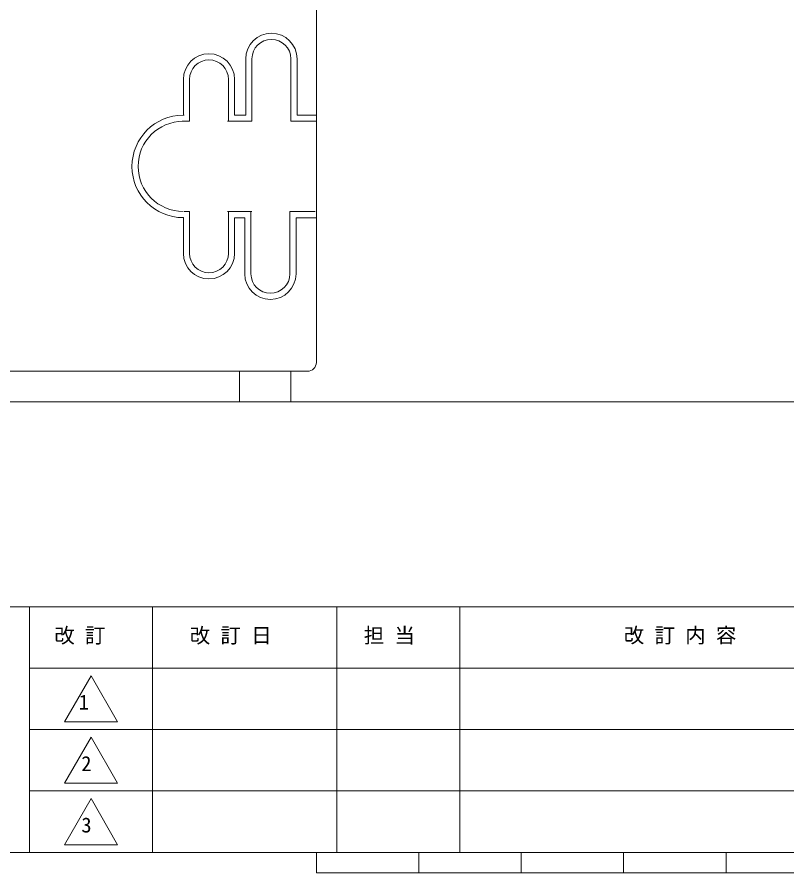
# Model space of a CAD drawing. Units: millimetres, scale not verified. Extents: x -203 to 203, y -143 to 143.
# Drawn here: x -79.2 to -4.1, y -140 to -56.4 of the extents above; entities that cross this region are included whole.
import ezdxf
from ezdxf.enums import TextEntityAlignment as Align

# ---------------------------------------------------------------- set-up
doc = ezdxf.new("R2010")
doc.units = ezdxf.units.MM
doc.header["$LTSCALE"] = 0.5
for name, color, linetype, lineweight in [('0-3_図面_FORMAT$03_TEXT', 7, 'Continuous', 18), ('0-4_図面_FORMAT$01_WAKU$OUT_LINE', 6, 'Continuous', 18), ('0-5_図面_FORMAT$01_WAKU$SUB_LINE', 7, 'Continuous', 18), ('0-8_DIMENSION_LINES$03_LINES', 7, 'Continuous', 18)]:
    doc.layers.add(name, color=color, linetype=linetype, lineweight=lineweight)
doc.styles.add('ＭＳ ゴシック', font='')
doc.styles.get('ＭＳ ゴシック').set_extended_font_data('MS Gothic')

msp = doc.modelspace()

# ---------------------------------------------------------------- linework, layer by layer
at = {"layer": '0-3_図面_FORMAT$03_TEXT'}
for p, q in [((-72, -120.75), (-74.5981, -125.25)), ((-69.4019, -125.25), (-72, -120.75)), ((-74.5981, -125.25), (-69.4019, -125.25)), ((-72, -126.75), (-74.5981, -131.25)), ((-69.4019, -131.25), (-72, -126.75)), ((-74.5981, -131.25), (-69.4019, -131.25)), ((-72, -132.75), (-74.5981, -137.25)), ((-69.4019, -137.25), (-72, -132.75)), ((-74.5981, -137.25), (-69.4019, -137.25))]:
    msp.add_line(p, q, dxfattribs=at)
at = {"layer": '0-4_図面_FORMAT$01_WAKU$OUT_LINE'}
for p, q in [((198, -114), (-198, -114)), ((-78, -114), (-78, -138)), ((198, -120), (-78, -120)), ((-198, -138), (198, -138)), ((-50, -140), (-50, -138)), ((-40, -140), (-40, -138)), ((-30, -140), (-30, -138)), ((-20, -140), (-20, -138)), ((-10, -140), (-10, -138)), ((-50, -140), (50, -140))]:
    msp.add_line(p, q, dxfattribs=at)
at = {"layer": '0-5_図面_FORMAT$01_WAKU$SUB_LINE'}
for p, q in [((-66, -114), (-66, -138)), ((-48, -114), (-48, -138)), ((-36, -114), (-36, -138)), ((12, -126), (-78, -126)), ((12, -132), (-78, -132))]:
    msp.add_line(p, q, dxfattribs=at)
at = {"layer": '0-8_DIMENSION_LINES$03_LINES'}
for p, q in [((-56.2861, -60.486), (-56.2861, -66.586)), ((-52.4861, -66.586), (-52.4861, -60.486)), ((-62.3849, -62.486), (-62.3849, -66.586)), ((-58.5849, -66.586), (-58.5849, -62.486)), ((-62.9849, -65.986), (-62.8988, -65.986)), ((-63.0988, -66.586), (-62.3849, -66.586)), ((-58.6861, -66.586), (-56.2861, -66.586)), ((-52.4861, -66.586), (-51.7, -66.586)), ((-51.8861, -66.586), (-50, -66.586)), ((-63, -75.9943), (-63.0084, -75.9943)), ((-62.3849, -75.386), (-62.8988, -75.386)), ((-62.3849, -79.486), (-62.3849, -75.386)), ((-56.2861, -75.386), (-58.6861, -75.386)), ((-58.5849, -75.386), (-58.5849, -79.486)), ((-56.8861, -75.386), (-58.0861, -75.386)), ((-56.3849, -81.486), (-56.3849, -75.386)), ((-52.5849, -75.386), (-52.5849, -81.486)), ((-50.0988, -75.386), (-52.5849, -75.386)), ((-50.8667, -91), (-121.1333, -91)), ((-166, -94), (164, -94))]:
    msp.add_line(p, q, dxfattribs=at)
for points in [[(-50, -51.6184), (-50, -90.1333)], [(-57.9849, -62.486), (-57.9849, -65.9849), (-56.8861, -65.9847), (-56.8861, -60.486)], [(-51.8861, -60.486), (-51.8861, -65.9842), (-50, -65.984), (-50, -76.016), (-51.9849, -76.0127), (-51.9849, -81.486)], [(-63.0005, -65.9854), (-62.9849, -65.9854), (-62.9849, -62.486)], [(-62.9849, -79.486), (-62.9849, -75.9943), (-63, -75.9943)], [(-56.9849, -81.486), (-56.9849, -76.0044), (-57.9849, -76.0027), (-57.9849, -79.486)]]:
    msp.add_lwpolyline(points, dxfattribs=at)
msp.add_lwpolyline([(-52.4973, -91), (-57.4973, -91), (-57.4973, -94), (-52.4973, -94)], close=True, dxfattribs=at)
for centre, radius, start, end in [((-54.3861, -60.486), 2.5, 90, 180), ((-54.3861, -60.486), 2.5, 0, 90), ((-54.3861, -60.486), 1.9, 90, 180), ((-54.3861, -60.486), 1.9, 0, 90), ((-60.4849, -62.486), 2.5, 90, 180), ((-60.4849, -62.486), 2.5, 0, 90), ((-60.4849, -62.486), 1.9, 90, 180), ((-60.4849, -62.486), 1.9, 0, 90), ((-63, -70.9854), 5, 90.00628, 180), ((-63, -70.986), 4.4, 90, 180), ((-63, -70.9943), 5, 180, 269.90431), ((-63, -70.986), 4.4, 180, 270), ((-60.4849, -79.486), 2.5, 180, 270), ((-60.4849, -79.486), 1.9, 180, 270), ((-60.4849, -79.486), 1.9, 270, 0), ((-60.4849, -79.486), 2.5, 270, 360), ((-54.4849, -81.486), 2.5, 180, 270), ((-54.4849, -81.486), 1.9, 180, 270), ((-54.4849, -81.486), 1.9, 270, 0), ((-54.4849, -81.486), 2.5, 270, 360), ((-50.8667, -90.1333), 0.8667, 270, 0)]:
    msp.add_arc(centre, radius, start, end, dxfattribs=at)

# ---------------------------------------------------------------- texts
at = {"layer": '0-3_図面_FORMAT$03_TEXT', "style": 'ＭＳ ゴシック'}
for s, p in [('改 訂', (-75.5838, -117.9799)), ('改 訂 日', (-62.3608, -117.9799)), ('担 当', (-45.3714, -117.9799)), ('改 訂 内 容', (-19.9835, -117.964)), ('1', (-73.1918, -124.4965)), ('2', (-72.9498, -130.4965)), ('3', (-72.9398, -136.4965))]:
    msp.add_text(s, height=1.466, dxfattribs=at).set_placement(p, align=Align.BOTTOM_LEFT)

doc.saveas('drawing.dxf')
